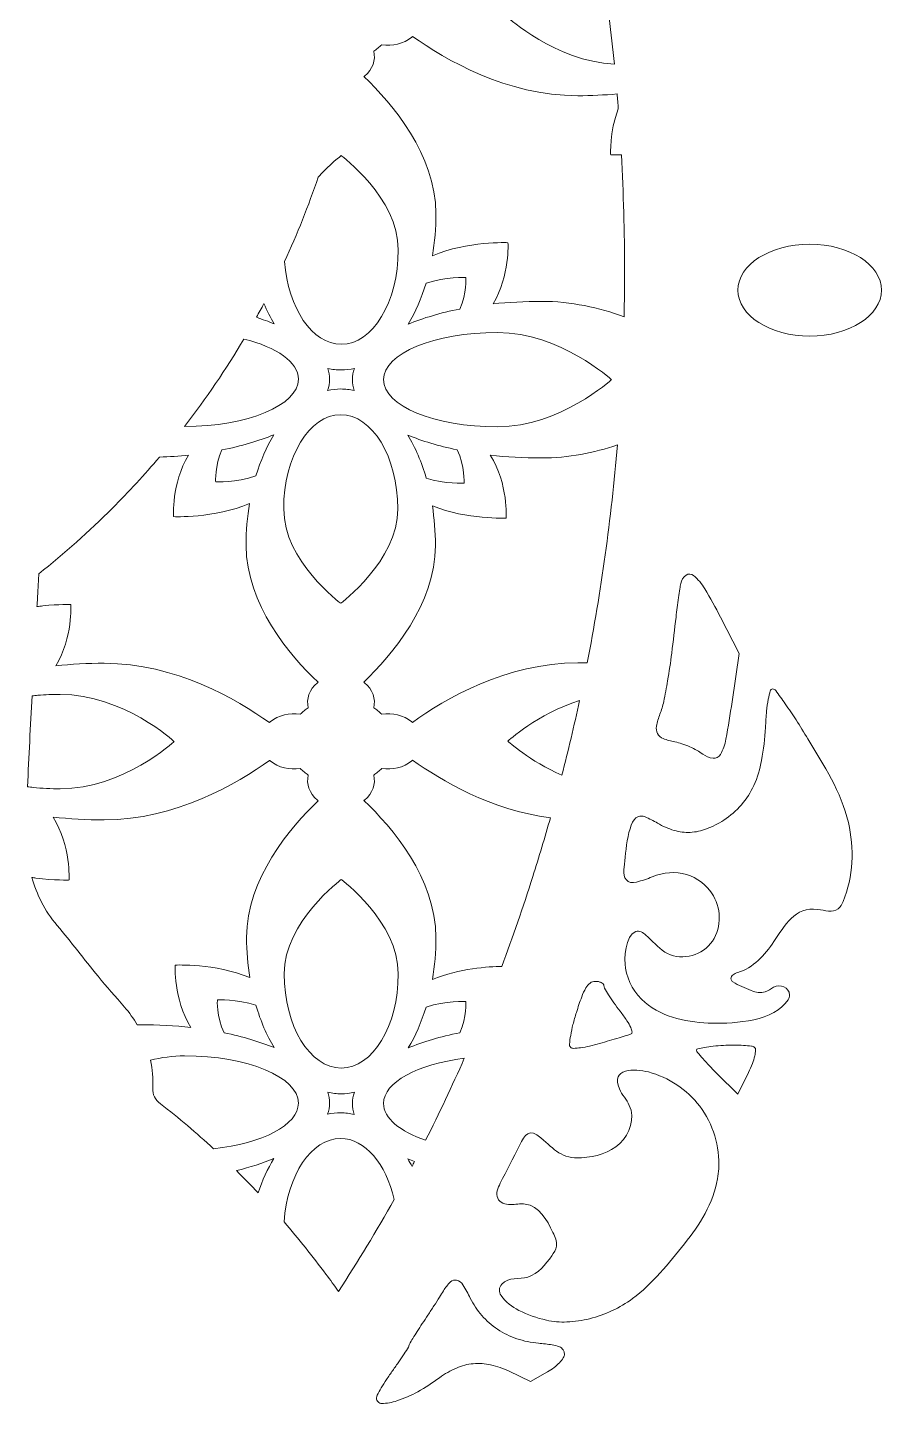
# Model space of a CAD drawing. Header units: millimetres. Extents: x 416 to 874, y -1963 to 60.
# Drawn here: x 723.8 to 844, y -1074.3 to -880.7 of the extents above; entities that cross this region are included whole.
import ezdxf

# ---------------------------------------------------------------- set-up
doc = ezdxf.new("R2010")
doc.units = ezdxf.units.MM
doc.header["$MEASUREMENT"] = 0
doc.layers.add('Layer2', color=7, linetype='Continuous')

msp = doc.modelspace()

# ---------------------------------------------------------------- linework, layer by layer
at = {"layer": 'Layer2', "lineweight": 0}
for points, knots in [([(806.4, -885.84), (798.03, -885.36), (791.41, -879.23), (791.41, -879.23), (791.41, -879.23), (797.2, -873.87), (804.8, -872.78), (805.43, -877.11), (805.96, -881.46), (806.4, -885.84)], [0, 0, 0, 0, 1, 1, 1, 2, 2, 2, 3, 3, 3, 3]), ([(796.14, -919.19), (793.79, -919.19), (791.51, -919.32), (789.34, -919.55), (791.73, -915.51), (791.43, -910.94), (791.43, -910.94), (791.43, -910.94), (785.74, -910.68), (780.8, -912.77), (781.12, -910.88), (781.29, -908.89), (781.29, -906.83), (781.29, -898.55), (775.11, -891.34), (771.17, -887.58), (771.2, -887.56), (771.23, -887.54), (771.26, -887.51), (772.41, -886.56), (772.84, -885.23), (772.55, -884), (772.75, -883.87), (772.95, -883.72), (773.14, -883.57), (773.33, -883.41), (773.5, -883.25), (773.67, -883.08), (775.15, -883.32), (776.75, -882.97), (777.9, -882.01), (777.94, -881.98), (777.98, -881.94), (778.02, -881.91), (782.57, -885.17), (791.26, -890.26), (801.24, -890.26), (803.14, -890.26), (804.99, -890.17), (806.78, -890.01), (806.84, -890.7), (806.9, -891.4), (806.95, -892.09), (805.68, -895.45), (805.88, -898.56), (805.88, -898.56), (805.88, -898.56), (806.45, -898.59), (807.38, -898.56), (807.68, -903.97), (807.83, -909.43), (807.83, -914.91), (807.83, -917.06), (807.8, -919.21), (807.76, -921.35), (804.25, -920.08), (800.31, -919.19), (796.14, -919.19)], [0, 0, 0, 0, 1, 1, 1, 2, 2, 2, 3, 3, 3, 4, 4, 4, 5, 5, 5, 6, 6, 6, 7, 7, 7, 8, 8, 8, 9, 9, 9, 10, 10, 10, 11, 11, 11, 12, 12, 12, 13, 13, 13, 14, 14, 14, 15, 15, 15, 16, 16, 16, 17, 17, 17, 18, 18, 18, 19, 19, 19, 19]), ([(767.98, -925.23), (763.88, -925.23), (760.5, -920.14), (760.01, -913.59), (761.8, -909.71), (763.37, -905.75), (764.73, -901.71), (766.45, -899.82), (767.98, -898.69), (767.98, -898.69), (767.98, -898.69), (776, -904.63), (776, -911.96), (776, -919.29), (772.41, -925.23), (767.98, -925.23)], [0, 0, 0, 0, 1, 1, 1, 2, 2, 2, 3, 3, 3, 4, 4, 4, 5, 5, 5, 5]), ([(833.87, -911.15), (839.45, -911.15), (843.97, -914.05), (843.97, -917.61), (843.97, -921.18), (839.45, -924.08), (833.87, -924.08), (828.3, -924.08), (823.78, -921.18), (823.78, -917.61), (823.78, -914.05), (828.3, -911.15), (833.87, -911.15)], [0, 0, 0, 0, 1, 1, 1, 2, 2, 2, 3, 3, 3, 4, 4, 4, 4]), ([(777.39, -922.4), (778.4, -920.72), (779.25, -918.78), (779.9, -916.64), (782.65, -915.72), (785.5, -915.85), (785.5, -915.85), (785.5, -915.85), (785.65, -918.06), (784.64, -920.27), (781.94, -920.81), (779.49, -921.53), (777.39, -922.4)], [0, 0, 0, 0, 1, 1, 1, 2, 2, 2, 3, 3, 3, 4, 4, 4, 4]), ([(756.04, -921.44), (756.39, -920.8), (756.75, -920.16), (757.09, -919.51), (757.52, -920.52), (758.01, -921.48), (758.54, -922.36), (757.75, -922.03), (756.91, -921.73), (756.04, -921.44)], [0, 0, 0, 0, 1, 1, 1, 2, 2, 2, 3, 3, 3, 3]), ([(745.93, -936.8), (745.93, -936.8), (745.92, -936.79), (745.92, -936.79), (748.98, -932.85), (751.77, -928.74), (754.29, -924.49), (758.89, -925.65), (761.95, -927.75), (761.95, -930.15), (761.95, -933.82), (754.78, -936.8), (745.93, -936.8)], [0, 0, 0, 0, 1, 1, 1, 2, 2, 2, 3, 3, 3, 4, 4, 4, 4]), ([(789.95, -923.57), (798.8, -923.57), (805.97, -930.21), (805.97, -930.21), (805.97, -930.21), (798.8, -936.85), (789.95, -936.85), (781.1, -936.85), (773.93, -933.88), (773.93, -930.21), (773.93, -926.54), (781.1, -923.57), (789.95, -923.57)], [0, 0, 0, 0, 1, 1, 1, 2, 2, 2, 3, 3, 3, 4, 4, 4, 4]), ([(769.81, -931.74), (769.19, -931.6), (768.55, -931.52), (767.9, -931.52), (767.28, -931.52), (766.66, -931.59), (766.05, -931.73), (766.23, -931.21), (766.33, -930.69), (766.33, -930.15), (766.33, -929.63), (766.24, -929.12), (766.07, -928.62), (766.69, -928.77), (767.33, -928.85), (767.98, -928.85), (768.6, -928.85), (769.22, -928.77), (769.83, -928.63), (769.65, -929.15), (769.55, -929.67), (769.55, -930.21), (769.55, -930.73), (769.64, -931.24), (769.81, -931.74)], [0, 0, 0, 0, 1, 1, 1, 2, 2, 2, 3, 3, 3, 4, 4, 4, 5, 5, 5, 6, 6, 6, 7, 7, 7, 8, 8, 8, 8]), ([(759.88, -948.4), (759.88, -941.08), (763.47, -935.14), (767.9, -935.14), (772.34, -935.14), (775.93, -941.08), (775.93, -948.4), (775.93, -955.73), (767.9, -961.67), (767.9, -961.67), (767.9, -961.67), (759.88, -955.73), (759.88, -948.4)], [0, 0, 0, 0, 1, 1, 1, 2, 2, 2, 3, 3, 3, 4, 4, 4, 4]), ([(758.49, -937.97), (757.47, -939.65), (756.62, -941.6), (755.97, -943.76), (753.2, -944.71), (750.31, -944.58), (750.31, -944.58), (750.31, -944.58), (750.15, -942.33), (751.19, -940.1), (753.91, -939.56), (756.37, -938.84), (758.49, -937.97)], [0, 0, 0, 0, 1, 1, 1, 2, 2, 2, 3, 3, 3, 4, 4, 4, 4]), ([(777.34, -938.01), (779.35, -938.84), (781.69, -939.54), (784.26, -940.07), (785.42, -942.38), (785.25, -944.78), (785.25, -944.78), (785.25, -944.78), (782.6, -944.9), (779.93, -944.08), (779.28, -941.81), (778.4, -939.76), (777.34, -938.01)], [0, 0, 0, 0, 1, 1, 1, 2, 2, 2, 3, 3, 3, 4, 4, 4, 4]), ([(763.33, -976.36), (763.13, -976.49), (762.93, -976.64), (762.74, -976.8), (762.55, -976.95), (762.38, -977.12), (762.21, -977.29), (760.73, -977.04), (759.13, -977.4), (757.98, -978.35), (757.94, -978.38), (757.9, -978.42), (757.86, -978.46), (753.31, -975.19), (744.62, -970.11), (734.64, -970.11), (732.29, -970.11), (730.01, -970.23), (727.84, -970.47), (730.23, -966.43), (729.92, -961.86), (729.92, -961.86), (729.92, -961.86), (728.28, -961.78), (726, -962.04), (725.73, -962.07), (725.45, -962.1), (725.17, -962.14), (725.22, -961.35), (725.26, -960.56), (725.31, -959.77), (725.35, -959.02), (725.39, -958.27), (725.44, -957.51), (729.03, -954.66), (732.49, -951.58), (735.79, -948.29), (738.1, -945.97), (740.3, -943.58), (742.4, -941.11), (743.8, -941.06), (745.18, -940.96), (746.5, -940.81), (744.07, -944.87), (744.38, -949.48), (744.38, -949.48), (744.38, -949.48), (750.12, -949.74), (755.07, -947.63), (754.76, -949.51), (754.59, -951.49), (754.59, -953.53), (754.59, -961.81), (760.77, -969.02), (764.71, -972.78), (764.68, -972.8), (764.65, -972.83), (764.62, -972.85), (763.47, -973.8), (763.04, -975.13), (763.33, -976.36)], [0, 0, 0, 0, 1, 1, 1, 2, 2, 2, 3, 3, 3, 4, 4, 4, 5, 5, 5, 6, 6, 6, 7, 7, 7, 8, 8, 8, 9, 9, 9, 10, 10, 10, 11, 11, 11, 12, 12, 12, 13, 13, 13, 14, 14, 14, 15, 15, 15, 16, 16, 16, 17, 17, 17, 18, 18, 18, 19, 19, 19, 20, 20, 20, 20]), ([(771.26, -972.85), (771.22, -972.82), (771.18, -972.78), (771.13, -972.75), (775.07, -968.98), (781.22, -961.79), (781.22, -953.53), (781.22, -951.61), (781.07, -949.74), (780.79, -947.96), (785.67, -949.94), (791.18, -949.68), (791.18, -949.68), (791.18, -949.68), (791.5, -944.92), (788.94, -940.82), (791.23, -941.09), (793.64, -941.23), (796.14, -941.23), (799.94, -941.23), (803.55, -940.5), (806.82, -939.4), (805.95, -949.78), (804.54, -960.01), (802.58, -970.06), (802.14, -970.05), (801.69, -970.05), (801.24, -970.05), (791.24, -970.05), (782.52, -975.16), (777.99, -978.42), (777.96, -978.4), (777.93, -978.37), (777.9, -978.35), (776.75, -977.4), (775.15, -977.04), (773.67, -977.29), (773.5, -977.12), (773.33, -976.95), (773.14, -976.8), (772.95, -976.64), (772.75, -976.49), (772.55, -976.36), (772.84, -975.13), (772.41, -973.8), (771.26, -972.85)], [0, 0, 0, 0, 1, 1, 1, 2, 2, 2, 3, 3, 3, 4, 4, 4, 5, 5, 5, 6, 6, 6, 7, 7, 7, 8, 8, 8, 9, 9, 9, 10, 10, 10, 11, 11, 11, 12, 12, 12, 13, 13, 13, 14, 14, 14, 15, 15, 15, 15]), ([(821.32, -963.62), (821.32, -963.62), (823.95, -968.72), (823.95, -968.72), (823.95, -968.72), (822.95, -975.53), (822.95, -975.53), (822.69, -977.29), (822.41, -979.05), (822.09, -980.8), (821.95, -981.55), (821.69, -982.27), (821.32, -982.93), (821.11, -983.3), (820.7, -983.52), (820.28, -983.47), (819.74, -983.42), (819.24, -983.21), (818.82, -982.88), (818.57, -982.69), (818.3, -982.51), (818.03, -982.36), (817.69, -982.18), (817.35, -982.01), (817, -981.85), (816.64, -981.7), (816.28, -981.56), (815.91, -981.43), (815.58, -981.33), (815.25, -981.24), (814.92, -981.18), (814.35, -981.07), (813.8, -980.91), (813.26, -980.7), (812.93, -980.57), (812.64, -980.32), (812.47, -980), (812.3, -979.68), (812.24, -979.31), (812.31, -978.95), (812.42, -978.38), (812.59, -977.82), (812.8, -977.27), (813.03, -976.7), (813.21, -976.1), (813.34, -975.49), (813.55, -974.52), (813.73, -973.55), (813.89, -972.57), (814.11, -971.28), (814.3, -969.98), (814.47, -968.68), (814.68, -967), (814.88, -965.31), (815.07, -963.62), (815.12, -963.16), (815.18, -962.71), (815.23, -962.26), (815.29, -961.8), (815.35, -961.34), (815.42, -960.88), (815.48, -960.47), (815.54, -960.07), (815.6, -959.66), (815.64, -959.4), (815.69, -959.14), (815.74, -958.88), (815.83, -958.42), (816.1, -958), (816.49, -957.72), (816.81, -957.49), (817.25, -957.51), (817.55, -957.77), (818.17, -958.29), (818.7, -958.92), (819.11, -959.62), (819.89, -960.93), (820.62, -962.26), (821.32, -963.62)], [0, 0, 0, 0, 1, 1, 1, 2, 2, 2, 3, 3, 3, 4, 4, 4, 5, 5, 5, 6, 6, 6, 7, 7, 7, 8, 8, 8, 9, 9, 9, 10, 10, 10, 11, 11, 11, 12, 12, 12, 13, 13, 13, 14, 14, 14, 15, 15, 15, 16, 16, 16, 17, 17, 17, 18, 18, 18, 19, 19, 19, 20, 20, 20, 21, 21, 21, 22, 22, 22, 23, 23, 23, 24, 24, 24, 25, 25, 25, 26, 26, 26, 26]), ([(724.48, -974.69), (724.75, -974.67), (725.02, -974.64), (725.3, -974.62), (726.32, -974.53), (727.37, -974.49), (728.45, -974.49), (737.3, -974.49), (744.47, -981.13), (744.47, -981.13), (744.47, -981.13), (737.3, -987.77), (728.45, -987.77), (727.14, -987.77), (725.86, -987.71), (724.64, -987.58), (724.37, -987.55), (724.11, -987.53), (723.84, -987.49), (724.04, -983.23), (724.25, -978.96), (724.48, -974.69)], [0, 0, 0, 0, 1, 1, 1, 2, 2, 2, 3, 3, 3, 4, 4, 4, 5, 5, 5, 6, 6, 6, 7, 7, 7, 7]), ([(791.41, -981.07), (791.41, -981.07), (795.58, -977.2), (801.49, -975.37), (800.73, -978.89), (799.91, -982.38), (799.02, -985.85), (794.45, -983.88), (791.41, -981.07), (791.41, -981.07)], [0, 0, 0, 0, 1, 1, 1, 2, 2, 2, 3, 3, 3, 3]), ([(826.02, -987.3), (826.53, -986.17), (826.89, -984.99), (827.11, -983.77), (827.39, -982.24), (827.56, -980.7), (827.65, -979.15), (827.69, -978.38), (827.74, -977.61), (827.81, -976.84), (827.86, -976.28), (827.94, -975.71), (828.05, -975.15), (828.12, -974.76), (828.22, -974.37), (828.33, -973.99), (828.38, -973.84), (828.51, -973.73), (828.67, -973.73), (828.84, -973.73), (829, -973.81), (829.09, -973.95), (829.55, -974.56), (829.99, -975.18), (830.43, -975.8), (830.95, -976.54), (831.46, -977.3), (831.95, -978.06), (832.52, -978.95), (833.07, -979.85), (833.61, -980.75), (835.88, -984.54), (838.3, -988.14), (839.31, -992.51), (840.16, -996.16), (840.04, -1000.15), (838.56, -1003.63), (838.4, -1004.01), (838.21, -1004.41), (837.88, -1004.66), (837.09, -1005.27), (835.98, -1004.86), (835, -1004.73), (831.79, -1004.31), (830.35, -1007.02), (828.83, -1009.27), (827.58, -1011.14), (825.92, -1013.01), (823.76, -1013.6), (823.64, -1013.64), (823.52, -1013.68), (823.4, -1013.74), (823.29, -1013.8), (823.19, -1013.87), (823.09, -1013.95), (823.01, -1014.01), (822.94, -1014.1), (822.88, -1014.19), (822.81, -1014.31), (822.78, -1014.46), (822.82, -1014.61), (822.85, -1014.75), (822.94, -1014.87), (823.07, -1014.94), (823.87, -1015.43), (824.79, -1015.8), (825.66, -1016.15), (826.28, -1016.4), (826.99, -1016.56), (827.63, -1016.34), (828.05, -1016.19), (828.41, -1015.89), (828.8, -1015.69), (829.67, -1015.24), (831.03, -1015.66), (831.03, -1016.79), (831.03, -1017.02), (830.97, -1017.25), (830.84, -1017.45), (828.96, -1020.48), (823.37, -1020.81), (820.25, -1020.75), (816.86, -1020.68), (813.3, -1020.02), (810.71, -1017.83), (809.28, -1016.62), (808.27, -1014.86), (807.96, -1013.01), (807.76, -1011.77), (807.9, -1008.35), (809.42, -1007.86), (809.92, -1007.7), (810.44, -1008.01), (810.84, -1008.35), (811.75, -1009.12), (812.47, -1010.11), (813.49, -1010.75), (815.51, -1012.01), (818.42, -1011.4), (819.93, -1009.55), (821.44, -1007.7), (821.53, -1004.9), (820.32, -1002.84), (818.5, -999.72), (814.9, -998.82), (811.71, -1000.16), (811, -1000.45), (810.28, -1000.7), (809.53, -1000.9), (808.21, -1001.26), (807.58, -1000.31), (807.74, -999.11), (807.95, -997.6), (808.13, -992.32), (809.72, -991.7), (810.04, -991.57), (810.4, -991.58), (810.71, -991.72), (811.32, -991.98), (811.91, -992.28), (812.48, -992.61), (813.21, -993.04), (813.99, -993.38), (814.8, -993.62), (815.54, -993.84), (816.3, -993.93), (817.06, -993.9), (817.85, -993.86), (818.62, -993.7), (819.36, -993.41), (820.21, -993.09), (821.02, -992.68), (821.78, -992.18), (822.71, -991.58), (823.55, -990.85), (824.27, -990.02), (824.99, -989.2), (825.58, -988.29), (826.02, -987.3)], [0, 0, 0, 0, 1, 1, 1, 2, 2, 2, 3, 3, 3, 4, 4, 4, 5, 5, 5, 6, 6, 6, 7, 7, 7, 8, 8, 8, 9, 9, 9, 10, 10, 10, 11, 11, 11, 12, 12, 12, 13, 13, 13, 14, 14, 14, 15, 15, 15, 16, 16, 16, 17, 17, 17, 18, 18, 18, 19, 19, 19, 20, 20, 20, 21, 21, 21, 22, 22, 22, 23, 23, 23, 24, 24, 24, 25, 25, 25, 26, 26, 26, 27, 27, 27, 28, 28, 28, 29, 29, 29, 30, 30, 30, 31, 31, 31, 32, 32, 32, 33, 33, 33, 34, 34, 34, 35, 35, 35, 36, 36, 36, 37, 37, 37, 38, 38, 38, 39, 39, 39, 40, 40, 40, 41, 41, 41, 42, 42, 42, 43, 43, 43, 44, 44, 44, 45, 45, 45, 46, 46, 46, 46]), ([(739.27, -1020.97), (738.76, -1020.11), (738.17, -1019.27), (737.48, -1018.47), (736.25, -1017.02), (734.96, -1015.62), (733.76, -1014.15), (731.82, -1011.78), (729.99, -1009.32), (728, -1006.99), (726.23, -1004.91), (725.13, -1002.64), (724.47, -1000.25), (724.65, -1000.28), (724.83, -1000.31), (725, -1000.33), (727.67, -1000.69), (729.68, -1000.6), (729.68, -1000.6), (729.68, -1000.6), (730, -995.84), (727.43, -991.74), (729.73, -992.01), (732.14, -992.15), (734.64, -992.15), (744.64, -992.15), (753.36, -987.04), (757.89, -983.77), (757.92, -983.8), (757.95, -983.82), (757.98, -983.85), (759.13, -984.8), (760.73, -985.16), (762.21, -984.91), (762.38, -985.08), (762.55, -985.24), (762.74, -985.4), (762.93, -985.56), (763.13, -985.7), (763.33, -985.84), (763.04, -987.07), (763.47, -988.39), (764.62, -989.35), (764.66, -989.38), (764.7, -989.41), (764.75, -989.45), (760.81, -993.21), (754.66, -1000.41), (754.66, -1008.67), (754.66, -1010.63), (754.82, -1012.53), (755.11, -1014.33), (750.21, -1012.31), (744.63, -1012.57), (744.63, -1012.57), (744.63, -1012.57), (744.31, -1017.28), (746.83, -1021.36), (744.57, -1021.1), (742.19, -1020.96), (739.74, -1020.96), (739.58, -1020.96), (739.43, -1020.97), (739.27, -1020.97)], [0, 0, 0, 0, 1, 1, 1, 2, 2, 2, 3, 3, 3, 4, 4, 4, 5, 5, 5, 6, 6, 6, 7, 7, 7, 8, 8, 8, 9, 9, 9, 10, 10, 10, 11, 11, 11, 12, 12, 12, 13, 13, 13, 14, 14, 14, 15, 15, 15, 16, 16, 16, 17, 17, 17, 18, 18, 18, 19, 19, 19, 20, 20, 20, 21, 21, 21, 21]), ([(780.8, -1014.6), (781.12, -1012.71), (781.29, -1010.72), (781.29, -1008.67), (781.29, -1000.39), (775.11, -993.17), (771.17, -989.42), (771.2, -989.39), (771.23, -989.37), (771.26, -989.35), (772.41, -988.39), (772.84, -987.07), (772.55, -985.84), (772.75, -985.7), (772.95, -985.56), (773.14, -985.4), (773.33, -985.24), (773.5, -985.08), (773.67, -984.91), (775.15, -985.16), (776.75, -984.8), (777.9, -983.85), (777.94, -983.81), (777.98, -983.78), (778.02, -983.74), (781.98, -986.58), (789.06, -990.79), (797.4, -991.84), (796.62, -994.62), (795.79, -997.38), (794.92, -1000.13), (793.56, -1004.41), (792.1, -1008.63), (790.55, -1012.77), (788.77, -1012.79), (784.57, -1013.01), (780.8, -1014.6)], [0, 0, 0, 0, 1, 1, 1, 2, 2, 2, 3, 3, 3, 4, 4, 4, 5, 5, 5, 6, 6, 6, 7, 7, 7, 8, 8, 8, 9, 9, 9, 10, 10, 10, 11, 11, 11, 12, 12, 12, 12]), ([(767.98, -1000.53), (767.98, -1000.53), (776, -1006.47), (776, -1013.79), (776, -1021.12), (772.41, -1027.06), (767.98, -1027.06), (763.54, -1027.06), (759.95, -1021.12), (759.95, -1013.79), (759.95, -1006.47), (767.98, -1000.53), (767.98, -1000.53)], [0, 0, 0, 0, 1, 1, 1, 2, 2, 2, 3, 3, 3, 4, 4, 4, 4]), ([(800.25, -1022.47), (800.34, -1021.96), (800.44, -1021.45), (800.57, -1020.94), (800.72, -1020.37), (800.88, -1019.8), (801.06, -1019.23), (801.29, -1018.49), (801.54, -1017.76), (801.8, -1017.04), (801.96, -1016.6), (802.16, -1016.18), (802.4, -1015.78), (802.56, -1015.52), (802.76, -1015.29), (803, -1015.1), (803.19, -1014.94), (803.43, -1014.86), (803.67, -1014.86), (803.83, -1014.86), (803.99, -1014.88), (804.15, -1014.9), (804.29, -1014.93), (804.43, -1014.98), (804.55, -1015.04), (804.65, -1015.09), (804.75, -1015.15), (804.82, -1015.23), (804.89, -1015.29), (804.92, -1015.38), (804.92, -1015.46), (804.92, -1015.59), (804.95, -1015.72), (805.02, -1015.83), (805.2, -1016.15), (805.4, -1016.46), (805.59, -1016.77), (805.83, -1017.15), (806.08, -1017.51), (806.33, -1017.88), (806.62, -1018.28), (806.91, -1018.68), (807.21, -1019.07), (807.54, -1019.5), (807.86, -1019.95), (808.17, -1020.4), (808.38, -1020.71), (808.56, -1021.03), (808.71, -1021.37), (808.8, -1021.57), (808.86, -1021.79), (808.88, -1022.01), (808.9, -1022.15), (808.81, -1022.27), (808.68, -1022.31), (808.51, -1022.36), (808.34, -1022.41), (808.17, -1022.46), (807.8, -1022.57), (807.43, -1022.68), (807.06, -1022.79), (806.61, -1022.92), (806.17, -1023.05), (805.73, -1023.19), (805.26, -1023.33), (804.78, -1023.47), (804.31, -1023.61), (803.85, -1023.75), (803.38, -1023.87), (802.92, -1023.98), (802.5, -1024.08), (802.08, -1024.15), (801.65, -1024.21), (801.31, -1024.25), (800.97, -1024.28), (800.63, -1024.29), (800.48, -1024.3), (800.33, -1024.24), (800.23, -1024.14), (800.12, -1024.03), (800.06, -1023.88), (800.08, -1023.72), (800.12, -1023.3), (800.18, -1022.89), (800.25, -1022.47)], [0, 0, 0, 0, 1, 1, 1, 2, 2, 2, 3, 3, 3, 4, 4, 4, 5, 5, 5, 6, 6, 6, 7, 7, 7, 8, 8, 8, 9, 9, 9, 10, 10, 10, 11, 11, 11, 12, 12, 12, 13, 13, 13, 14, 14, 14, 15, 15, 15, 16, 16, 16, 17, 17, 17, 18, 18, 18, 19, 19, 19, 20, 20, 20, 21, 21, 21, 22, 22, 22, 23, 23, 23, 24, 24, 24, 25, 25, 25, 26, 26, 26, 27, 27, 27, 28, 28, 28, 28]), ([(758.54, -1024.19), (756.5, -1023.35), (754.12, -1022.64), (751.51, -1022.1), (750.4, -1019.82), (750.55, -1017.48), (750.55, -1017.48), (750.55, -1017.48), (753.28, -1017.35), (755.97, -1018.21), (756.62, -1020.44), (757.49, -1022.46), (758.54, -1024.19)], [0, 0, 0, 0, 1, 1, 1, 2, 2, 2, 3, 3, 3, 4, 4, 4, 4]), ([(784.64, -1022.1), (781.94, -1022.64), (779.49, -1023.36), (777.39, -1024.23), (778.4, -1022.56), (779.25, -1020.62), (779.9, -1018.48), (782.65, -1017.55), (785.5, -1017.68), (785.5, -1017.68), (785.5, -1017.68), (785.65, -1019.89), (784.64, -1022.1)], [0, 0, 0, 0, 1, 1, 1, 2, 2, 2, 3, 3, 3, 4, 4, 4, 4]), ([(826.15, -1025.35), (826.06, -1025.71), (825.95, -1026.07), (825.81, -1026.42), (825.64, -1026.85), (825.45, -1027.27), (825.25, -1027.69), (825.25, -1027.69), (823.77, -1030.72), (823.77, -1030.72), (823.77, -1030.72), (820.87, -1027.88), (820.87, -1027.88), (820.5, -1027.51), (820.13, -1027.13), (819.76, -1026.75), (819.44, -1026.42), (819.13, -1026.08), (818.83, -1025.73), (818.57, -1025.44), (818.33, -1025.14), (818.08, -1024.85), (818.01, -1024.76), (817.97, -1024.66), (817.97, -1024.55), (817.97, -1024.45), (818.04, -1024.37), (818.13, -1024.35), (818.44, -1024.27), (818.76, -1024.21), (819.08, -1024.15), (819.48, -1024.08), (819.88, -1024.02), (820.29, -1023.98), (820.77, -1023.93), (821.25, -1023.89), (821.73, -1023.87), (822.22, -1023.84), (822.72, -1023.83), (823.21, -1023.83), (823.66, -1023.83), (824.11, -1023.84), (824.56, -1023.87), (824.93, -1023.9), (825.3, -1023.93), (825.67, -1023.98), (825.83, -1024), (825.98, -1024.06), (826.1, -1024.16), (826.22, -1024.25), (826.28, -1024.4), (826.27, -1024.54), (826.25, -1024.82), (826.21, -1025.09), (826.15, -1025.35)], [0, 0, 0, 0, 1, 1, 1, 2, 2, 2, 3, 3, 3, 4, 4, 4, 5, 5, 5, 6, 6, 6, 7, 7, 7, 8, 8, 8, 9, 9, 9, 10, 10, 10, 11, 11, 11, 12, 12, 12, 13, 13, 13, 14, 14, 14, 15, 15, 15, 16, 16, 16, 17, 17, 17, 18, 18, 18, 18]), ([(742.53, -1032.07), (741.74, -1031.45), (741.44, -1030.86), (741.47, -1029.87), (741.51, -1028.52), (741.4, -1027.22), (741.16, -1025.96), (742.66, -1025.58), (744.27, -1025.34), (745.93, -1025.34), (754.78, -1025.34), (761.95, -1028.32), (761.95, -1031.99), (761.95, -1035.07), (756.88, -1037.66), (750.01, -1038.41), (747.62, -1036.2), (745.13, -1034.08), (742.53, -1032.07)], [0, 0, 0, 0, 1, 1, 1, 2, 2, 2, 3, 3, 3, 4, 4, 4, 5, 5, 5, 6, 6, 6, 6]), ([(773.93, -1032.05), (773.93, -1029.05), (778.71, -1026.52), (785.29, -1025.69), (783.56, -1029.6), (781.75, -1033.44), (779.85, -1037.2), (776.24, -1035.98), (773.93, -1034.13), (773.93, -1032.05)], [0, 0, 0, 0, 1, 1, 1, 2, 2, 2, 3, 3, 3, 3]), ([(821.07, -1041.22), (821.04, -1041.7), (820.99, -1042.17), (820.91, -1042.64), (820.33, -1046.1), (818.41, -1049.11), (816.24, -1051.8), (814.07, -1054.5), (811.75, -1057.44), (808.94, -1059.5), (808.05, -1060.16), (807.09, -1060.72), (806.08, -1061.19), (805.06, -1061.67), (804, -1062.04), (802.91, -1062.32), (801.87, -1062.58), (800.8, -1062.73), (799.72, -1062.78), (798.75, -1062.83), (797.78, -1062.74), (796.83, -1062.53), (795.49, -1062.23), (794.19, -1061.77), (792.95, -1061.15), (791.97, -1060.66), (791.11, -1059.95), (790.46, -1059.07), (790.1, -1058.58), (790.14, -1057.91), (790.55, -1057.46), (791.6, -1056.35), (792.95, -1056.87), (794.24, -1056.46), (795.67, -1055.99), (796.75, -1054.68), (797.59, -1053.49), (797.88, -1053.07), (798.18, -1052.62), (798.25, -1052.11), (798.34, -1051.44), (798.05, -1050.79), (797.76, -1050.18), (796.92, -1048.43), (795.78, -1046.44), (793.85, -1046.2), (793.16, -1046.11), (792.46, -1046.28), (791.76, -1046.27), (791.06, -1046.26), (790.28, -1046), (789.98, -1045.37), (789.67, -1044.7), (790.01, -1043.93), (790.34, -1043.27), (791.25, -1041.5), (792.15, -1039.73), (793.05, -1037.96), (793.83, -1036.43), (794.43, -1035.44), (796.07, -1036.88), (797.99, -1038.55), (798.95, -1039.84), (801.79, -1039.68), (803.75, -1039.57), (805.75, -1039), (807.18, -1037.66), (808.61, -1036.32), (809.32, -1034.1), (808.5, -1032.32), (808.13, -1031.49), (807.47, -1030.82), (807.1, -1029.99), (805.8, -1027.06), (809.29, -1027.11), (811.18, -1027.61), (814.03, -1028.37), (816.62, -1030.08), (818.4, -1032.42), (820.3, -1034.92), (821.25, -1038.1), (821.07, -1041.22)], [0, 0, 0, 0, 1, 1, 1, 2, 2, 2, 3, 3, 3, 4, 4, 4, 5, 5, 5, 6, 6, 6, 7, 7, 7, 8, 8, 8, 9, 9, 9, 10, 10, 10, 11, 11, 11, 12, 12, 12, 13, 13, 13, 14, 14, 14, 15, 15, 15, 16, 16, 16, 17, 17, 17, 18, 18, 18, 19, 19, 19, 20, 20, 20, 21, 21, 21, 22, 22, 22, 23, 23, 23, 24, 24, 24, 25, 25, 25, 26, 26, 26, 27, 27, 27, 27]), ([(769.81, -1033.58), (769.19, -1033.43), (768.55, -1033.35), (767.9, -1033.35), (767.28, -1033.35), (766.66, -1033.43), (766.05, -1033.57), (766.23, -1033.05), (766.33, -1032.52), (766.33, -1031.99), (766.33, -1031.47), (766.24, -1030.96), (766.07, -1030.45), (766.69, -1030.6), (767.33, -1030.68), (767.98, -1030.68), (768.6, -1030.68), (769.22, -1030.61), (769.83, -1030.47), (769.65, -1030.98), (769.55, -1031.51), (769.55, -1032.05), (769.55, -1032.57), (769.64, -1033.08), (769.81, -1033.58)], [0, 0, 0, 0, 1, 1, 1, 2, 2, 2, 3, 3, 3, 4, 4, 4, 5, 5, 5, 6, 6, 6, 7, 7, 7, 8, 8, 8, 8]), ([(767.9, -1036.97), (771.34, -1036.97), (774.26, -1040.54), (775.41, -1045.55), (772.93, -1049.98), (770.32, -1054.3), (767.58, -1058.49), (767, -1057.67), (766.42, -1056.86), (765.82, -1056.05), (763.93, -1053.53), (761.97, -1051.09), (759.93, -1048.71), (760.39, -1042.11), (763.78, -1036.97), (767.9, -1036.97)], [0, 0, 0, 0, 1, 1, 1, 2, 2, 2, 3, 3, 3, 4, 4, 4, 5, 5, 5, 5]), ([(758.49, -1039.8), (757.62, -1041.23), (756.88, -1042.86), (756.28, -1044.63), (755.28, -1043.57), (754.26, -1042.52), (753.22, -1041.49), (755.15, -1041.02), (756.92, -1040.45), (758.49, -1039.8)], [0, 0, 0, 0, 1, 1, 1, 2, 2, 2, 3, 3, 3, 3]), ([(778.29, -1040.21), (778.17, -1040.44), (778.06, -1040.67), (777.94, -1040.9), (777.74, -1040.54), (777.55, -1040.18), (777.34, -1039.84), (777.65, -1039.97), (777.97, -1040.09), (778.29, -1040.21)], [0, 0, 0, 0, 1, 1, 1, 2, 2, 2, 3, 3, 3, 3]), ([(799.21, -1067.84), (799.06, -1068.08), (798.88, -1068.3), (798.69, -1068.51), (798.45, -1068.76), (798.2, -1068.99), (797.92, -1069.2), (797.62, -1069.43), (797.31, -1069.63), (796.99, -1069.82), (796.99, -1069.82), (794.61, -1071.18), (794.61, -1071.18), (794.61, -1071.18), (791.58, -1069.72), (791.58, -1069.72), (790.76, -1069.32), (789.89, -1069.01), (788.99, -1068.81), (788.19, -1068.63), (787.37, -1068.57), (786.55, -1068.65), (785.73, -1068.72), (784.93, -1068.93), (784.18, -1069.26), (783.33, -1069.62), (782.54, -1070.09), (781.8, -1070.63), (780.82, -1071.35), (779.8, -1072.01), (778.74, -1072.6), (777.8, -1073.12), (776.82, -1073.55), (775.8, -1073.88), (775.11, -1074.11), (774.39, -1074.23), (773.67, -1074.25), (773.48, -1074.25), (773.29, -1074.18), (773.15, -1074.04), (773.01, -1073.91), (772.93, -1073.72), (772.93, -1073.53), (772.93, -1073.37), (772.97, -1073.22), (773.04, -1073.08), (773.22, -1072.74), (773.41, -1072.4), (773.6, -1072.07), (773.84, -1071.67), (774.08, -1071.27), (774.34, -1070.88), (774.62, -1070.45), (774.92, -1070.03), (775.22, -1069.61), (775.51, -1069.2), (775.8, -1068.78), (776.09, -1068.37), (776.34, -1068.01), (776.59, -1067.64), (776.83, -1067.27), (777.04, -1066.96), (777.24, -1066.64), (777.44, -1066.33), (777.48, -1066.27), (777.5, -1066.2), (777.5, -1066.12), (777.5, -1066.05), (777.52, -1065.98), (777.56, -1065.92), (777.72, -1065.64), (777.88, -1065.36), (778.05, -1065.09), (778.25, -1064.76), (778.45, -1064.44), (778.66, -1064.12), (778.89, -1063.75), (779.13, -1063.38), (779.37, -1063.02), (779.64, -1062.62), (779.91, -1062.22), (780.17, -1061.82), (780.45, -1061.38), (780.74, -1060.95), (781.02, -1060.51), (781.28, -1060.11), (781.54, -1059.7), (781.8, -1059.29), (781.98, -1058.99), (782.17, -1058.7), (782.35, -1058.39), (782.63, -1057.94), (782.96, -1057.52), (783.33, -1057.15), (783.57, -1056.92), (783.9, -1056.83), (784.21, -1056.91), (784.58, -1057.01), (784.89, -1057.24), (785.1, -1057.56), (785.48, -1058.16), (785.83, -1058.78), (786.13, -1059.42), (786.56, -1060.3), (787.1, -1061.13), (787.75, -1061.87), (788.4, -1062.61), (789.14, -1063.27), (789.96, -1063.81), (790.8, -1064.37), (791.71, -1064.81), (792.67, -1065.14), (793.66, -1065.47), (794.69, -1065.68), (795.73, -1065.78), (796.37, -1065.84), (797.01, -1065.91), (797.64, -1066), (797.99, -1066.04), (798.33, -1066.14), (798.66, -1066.27), (798.86, -1066.36), (799.04, -1066.5), (799.18, -1066.68), (799.3, -1066.86), (799.37, -1067.07), (799.37, -1067.28), (799.37, -1067.48), (799.31, -1067.67), (799.21, -1067.84)], [0, 0, 0, 0, 1, 1, 1, 2, 2, 2, 3, 3, 3, 4, 4, 4, 5, 5, 5, 6, 6, 6, 7, 7, 7, 8, 8, 8, 9, 9, 9, 10, 10, 10, 11, 11, 11, 12, 12, 12, 13, 13, 13, 14, 14, 14, 15, 15, 15, 16, 16, 16, 17, 17, 17, 18, 18, 18, 19, 19, 19, 20, 20, 20, 21, 21, 21, 22, 22, 22, 23, 23, 23, 24, 24, 24, 25, 25, 25, 26, 26, 26, 27, 27, 27, 28, 28, 28, 29, 29, 29, 30, 30, 30, 31, 31, 31, 32, 32, 32, 33, 33, 33, 34, 34, 34, 35, 35, 35, 36, 36, 36, 37, 37, 37, 38, 38, 38, 39, 39, 39, 40, 40, 40, 41, 41, 41, 42, 42, 42, 43, 43, 43, 43])]:
    msp.add_open_spline(points, degree=3, knots=knots, dxfattribs=at)

doc.saveas('drawing.dxf')
